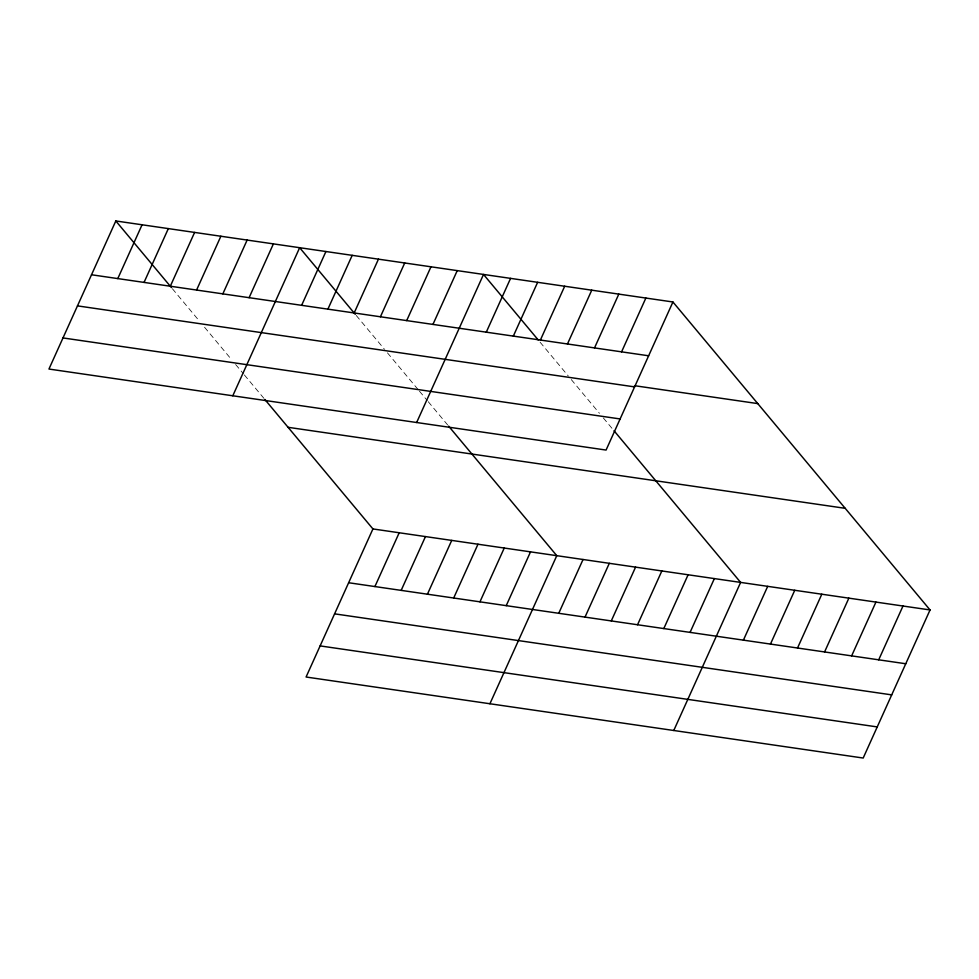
<?xml version="1.0" encoding="UTF-8"?>
<svg xmlns="http://www.w3.org/2000/svg" width="979" height="979" viewBox="0 0 979 979"><rect width="100%" height="100%" fill="white"/><g stroke="black" fill="none" stroke-linecap="round" stroke-linejoin="round"><path stroke-width="0.73" stroke-dasharray="4.89 3.67" d="M540.078 342.185L568.358 376.071M571.271 379.558L599.442 413.297M603.333 417.947L612.071 428.423M356.234 315.458L384.514 349.332M387.427 352.819L418.51 390.046M419.477 391.208L427.248 400.521M428.227 401.684L447.648 424.959M172.377 288.719L199.716 321.467M204.55 327.243L231.742 359.831M235.633 364.482L243.404 373.782M244.371 374.945L263.804 398.22"/><path stroke-width="1.47" d="M115.816 220.96L48.95 369.046L606.074 450.059L672.928 301.985L115.816 220.96L171.435 287.593M117.786 278.587L142.077 224.778M144.048 282.405L168.339 228.596M170.309 286.223L194.601 232.427M196.583 290.041L220.875 236.245M222.845 293.859L247.136 240.063M249.107 297.677L273.398 243.881M232.794 395.785L299.66 247.699L355.279 314.32M301.63 305.313L325.921 251.517M327.904 309.131L352.195 255.335M354.165 312.962L378.457 259.154M380.427 316.78L404.719 262.972M406.689 320.598L430.98 266.79M432.951 324.416L457.242 270.62M416.65 422.512L483.516 274.438L538.193 339.933M264.771 399.383L372.926 528.941L306.072 677.015L863.184 758.04L930.05 609.954L672.928 301.985M486.282 332.175L510.573 278.366M374.908 586.556L399.199 532.76M513.339 336.103L537.63 282.307M401.17 590.374L425.461 536.578M540.396 340.043L564.687 286.235M427.431 594.192L451.723 540.396M567.465 343.972L591.757 290.176M453.693 598.01L477.985 544.214M479.955 601.828L504.246 548.032M594.522 347.912L618.814 294.104M506.229 605.658L530.52 551.85M621.579 351.84L645.871 298.044M489.916 703.754L556.782 555.668L448.615 426.122M558.752 613.295L583.043 559.486M585.014 617.113L609.305 563.317M611.275 620.931L635.567 567.135M637.549 624.749L661.841 570.953M663.811 628.567L688.102 574.771M690.073 632.385L714.364 578.589M673.772 730.493L740.626 582.407L614.017 430.748M743.404 640.144L767.695 586.348M770.461 644.072L794.752 590.276M797.518 648.012L821.809 594.216M824.575 651.953L848.866 598.145M851.632 655.881L875.936 602.085M878.701 659.822L902.993 606.013M91.524 274.769L648.636 355.781M634.502 385.689L757.783 403.605M77.476 305.876L634.588 386.889M62.999 337.939L620.123 418.951M288.083 427.309L845.195 508.321M372.926 528.941L930.05 609.954M348.634 582.738L905.759 663.75M334.585 613.845L891.71 694.87M320.121 645.907L877.233 726.92"/></g></svg>
